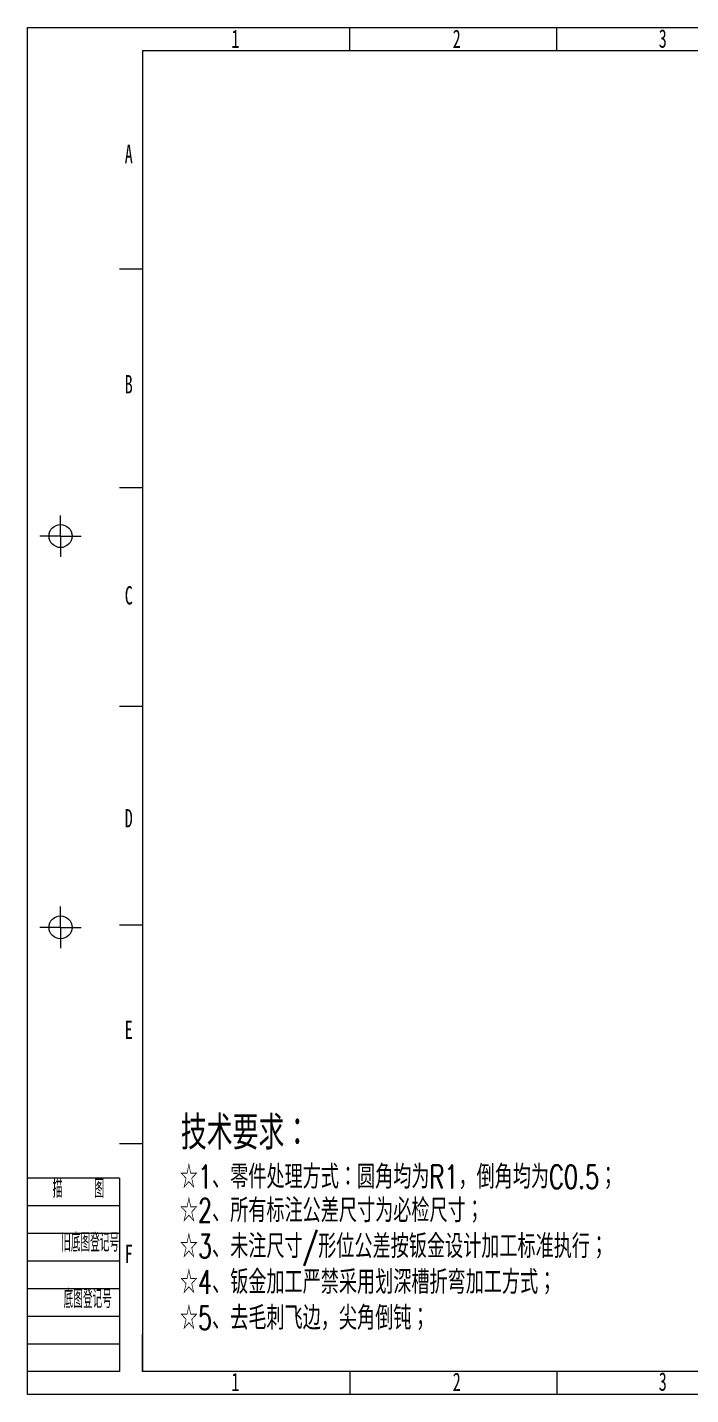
# Model space of a CAD drawing. Header units: millimetres. Extents: x 5 to 292, y 3 to 206.
# Drawn here: x 4.5 to 103.2, y 2.8 to 206.2 of the extents above; entities that cross this region are included whole.
import ezdxf

# ---------------------------------------------------------------- set-up
doc = ezdxf.new("R2010")
doc.units = ezdxf.units.MM
doc.layers.add('SLD-0', color=7, linetype='Continuous')
doc.layers.add('粗实线层', color=7, linetype='Continuous', lineweight=25)
doc.styles.add('SLDTEXTSTYLE0', font='TXT', dxfattribs={"width": 0.7, "bigfont": 'bigfont'})
doc.styles.add('SLDTEXTSTYLE7', font='TXT', dxfattribs={"width": 0.638186})
doc.styles.add('SLDTEXTSTYLE8', font='TXT', dxfattribs={"width": 0.484951, "bigfont": 'bigfont'})
doc.styles.add('SLDTEXTSTYLE9', font='TXT', dxfattribs={"width": 0.454852, "bigfont": 'bigfont'})

# ---------------------------------------------------------------- blocks, each defined once
blk = doc.blocks.new('SW_NOTE_0')
at = {"layer": 'SLD-0', "color": 0, "char_height": 3.5, "attachment_point": 1, "style": 'SLDTEXTSTYLE0'}
for s, insert in [('☆2、所有标注公差尺寸为必检尺寸；', (0, 4.51)), ('☆3、未注尺寸/形位公差按钣金设计加工标准执行；', (0, -0.82)), ('☆4、钣金加工严禁采用划深槽折弯加工方式；', (0, -6.15)), ('☆5、去毛刺飞边，尖角倒钝；', (0, -11.48))]:
    blk.add_mtext(s, dxfattribs=dict(at, insert=insert))

msp = doc.modelspace()

# ---------------------------------------------------------------- linework, layer by layer
at = {"layer": 'SLD-0', "color": 179, "linetype": 'Continuous', "lineweight": 18}
for p, q in [((4.5, 2.8), (4.5, 206.245)), ((4.5, 206.245), (292.2, 206.245)), ((52.45, 202.82), (52.45, 206.245)), ((83.275, 202.82), (83.275, 206.245)), ((21.625, 202.82), (288.775, 202.82)), ((21.625, 202.82), (21.625, 6.225)), ((21.625, 170.2825), (18.2, 170.2825)), ((21.625, 137.745), (18.2, 137.745)), ((9.432, 130.5525), (9.432, 133.635)), ((9.432, 130.5525), (6.3495, 130.5525)), ((9.432, 130.5525), (12.5145, 130.5525)), ((9.432, 130.5525), (9.432, 127.47)), ((21.625, 105.2075), (18.2, 105.2075)), ((9.432, 72.3275), (9.432, 75.41)), ((9.432, 72.3275), (6.3495, 72.3275)), ((9.432, 72.3275), (9.432, 69.245)), ((9.432, 72.3275), (12.5145, 72.3275)), ((21.625, 72.67), (18.2, 72.67)), ((21.625, 40.1325), (18.2, 40.1325)), ((18.2, 34.995), (4.5, 34.995)), ((18.2, 34.995), (18.2, 6.225)), ((18.2, 30.885), (4.5, 30.885)), ((18.2, 26.775), (4.5, 26.775)), ((18.2, 22.665), (4.5, 22.665)), ((18.2, 18.555), (4.5, 18.555)), ((18.2, 14.445), (4.5, 14.445)), ((18.2, 10.335), (4.5, 10.335)), ((21.625, 6.225), (21.625, 11.7392)), ((18.2, 6.225), (4.5, 6.225)), ((288.775, 6.225), (21.625, 6.225)), ((165.475, 6.225), (21.625, 6.225)), ((52.45, 6.225), (52.45, 2.8)), ((83.275, 6.225), (83.275, 2.8)), ((292.2, 2.8), (4.5, 2.8))]:
    msp.add_line(p, q, dxfattribs=at)
for centre in [(9.432, 130.5525), (9.432, 72.3275)]:
    msp.add_circle(centre, 1.7125, dxfattribs=at)

# ---------------------------------------------------------------- block references
at = {"layer": 'SLD-0'}
msp.add_blockref('SW_NOTE_0', (27.1808, 27.4536), dxfattribs=at)

# ---------------------------------------------------------------- texts
at = {"layer": 'SLD-0', "char_height": 2.74}
for s, insert, attachment_point, style in [('1', (34.8548, 205.9063), 1, 'SLDTEXTSTYLE7'), ('2', (67.7712, 205.9063), 1, 'SLDTEXTSTYLE7'), ('3', (98.4143, 205.9529), 1, 'SLDTEXTSTYLE7'), ('A', (18.9878, 188.7658), 1, 'SLDTEXTSTYLE7'), ('B', (18.9878, 154.5154), 1, 'SLDTEXTSTYLE7'), ('C', (18.9878, 123.0979), 1, 'SLDTEXTSTYLE7'), ('D', (18.9878, 89.9341), 1, 'SLDTEXTSTYLE7'), ('E', (18.9878, 58.4696), 1, 'SLDTEXTSTYLE7'), ('描    图', (12.0797, 34.8098), 2, 'SLDTEXTSTYLE8'), ('旧底图登记号', (13.8474, 26.8077), 2, 'SLDTEXTSTYLE9'), ('F', (18.9878, 25.1372), 1, 'SLDTEXTSTYLE7'), ('底图登记号', (13.4829, 18.4141), 2, 'SLDTEXTSTYLE9'), ('1', (34.8548, 6.0725), 1, 'SLDTEXTSTYLE7'), ('2', (67.7712, 6.0725), 1, 'SLDTEXTSTYLE7'), ('3', (98.4143, 6.1191), 1, 'SLDTEXTSTYLE7')]:
    msp.add_mtext(s, dxfattribs=dict(at, insert=insert, attachment_point=attachment_point, style=style))
at = {"layer": '粗实线层', "attachment_point": 1, "style": 'SLDTEXTSTYLE0'}
for s, insert, char_height in [('技术要求：', (27.3302, 44.27), 5), ('☆1、零件处理方式：圆角均为R1，倒角均为C0.5；', (27.1808, 36.9672), 3.5)]:
    msp.add_mtext(s, dxfattribs=dict(at, insert=insert, char_height=char_height))

doc.saveas('drawing.dxf')
